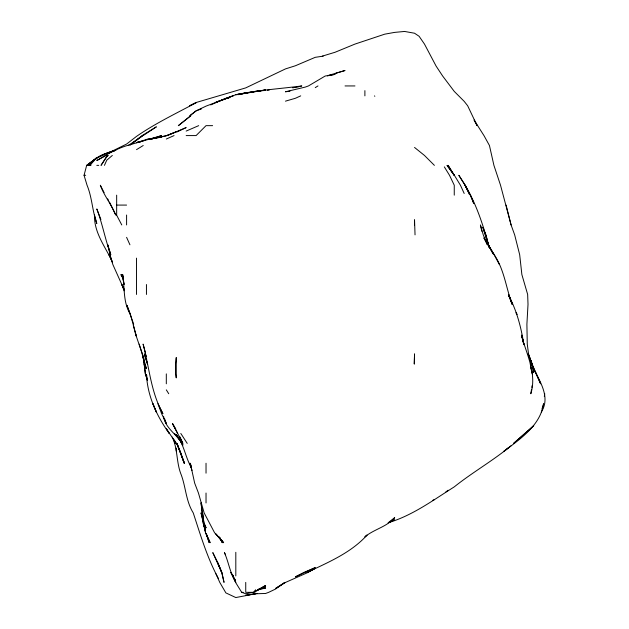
<?xml version="1.0" encoding="UTF-8"?>
<svg xmlns="http://www.w3.org/2000/svg" width="629" height="629" viewBox="0 0 629 629"><rect width="100%" height="100%" fill="white"/><g stroke="black" fill="none" stroke-linecap="round" stroke-linejoin="round"><path stroke-width="0.94" d="M531.536 389.225L530.821 393.738C536.859 374.357 527.126 355.165 521.779 336.743M531.827 387.417L532.11 385.616M112.206 261.349C105.004 246.458 93.957 232.408 94.492 215.016L96.803 223.484C92.274 211.029 92.141 197.482 87.046 185.225L84.05 175.294L86.676 165.364L96.803 158.209L86.873 165.364C95.199 158.091 105.004 152.871 115.76 150.276L106.733 153.688L109.438 152.981M541.954 409.086L543.613 403.669C540.311 425.519 520.277 438.924 503.9 451.292L508.484 447.644M104.438 165.364L106.733 160.23L112.339 155.442M541.333 411.987C551.476 396.081 538.078 379.334 531.977 364.71M255.673 591.001L254.926 592.321L245.742 592.321L245.742 582.391M255.673 589.782L253.416 592.321L245.742 593.776L241.701 592.321L235.812 582.808L232.761 575.173M90.977 165.364L89.027 165.364L96.803 157.517L89.971 165.364C95.238 155.622 106.128 153.397 115.76 150.276M89.027 165.364L96.803 157.69L87.683 165.364L93.768 160.985M366.904 535.255C350.73 553.025 328.22 562.326 307.007 572.461L315.247 568.278L307.966 572.461L285.456 582.454L275.526 588.5L284.882 582.391L275.526 589.066L268.701 592.321L265.603 593.477L255.673 593.76L245.742 595.286L255.673 593.76M366.904 535.098L364.891 536.859C374.098 529.154 386.717 526.976 394.682 517.636L388.093 522.817L394.682 519.869L389.382 522.078M510.992 445.804C493.026 460.719 472.513 472.277 454.256 486.877C433.271 500.071 412.789 515.324 388.793 522.565M143.176 135.581L156.377 126.822L142.115 135.581L130.25 144.945L142.869 135.581L128.285 145.511M445.867 491.909L448.155 490.235M315.247 87.635L317.975 85.937M136.524 149.647L143.223 145.511M255.673 591.512L265.603 585.465L257.324 590.081M198.693 125.651L186.168 131.076M106.733 155.174L96.803 160.537C106.317 154.805 115.885 149.034 126.594 145.739L161.661 135.581L150.064 139.363L151.864 139.001M302.958 572.901L295.386 576.872L315.247 567.602L303.799 572.461M106.733 153.814L126.594 144.049L136.524 136.383C155.261 123.402 176.049 113.511 196.099 102.724L189.62 105.79L196.099 102.519L245.742 87.887L285.456 68.915L295.386 65.762L315.247 57.325L323.18 56.146M96.803 157.997L105.137 154.27M210.715 104.933L225.882 98.281L233.147 95.867L206.029 106.128L196.099 110.83L189.84 115.72L196.099 110.901L201.508 108.88M177.064 131.925L186.168 127.577L167.062 135.581L176.238 131.854L166.308 135.675L153.673 138.6M300.709 95.867L295.386 98.281L285.456 101.159M166.308 139.033L174.06 135.581M432.705 500.354L434.395 499.607M225.882 98.847L215.951 102.205L235.812 94.72L265.603 89.916L237.62 94.657L245.742 92.919L238.517 94.657M256.498 590.647L265.603 586.676L258.377 589.302M327.465 75.716L345.03 70.511L336.004 73.161M161.795 137.169L146.447 139.449L136.524 142.689L141.038 141.564M322.292 56.146L335.108 52.246L354.96 44.085L384.751 34.163L394.682 32.386L404.604 31.45L414.535 33.227L419.103 36.285L424.465 44.061L436.094 66.076L442.643 76.007L454.256 91.402L464.186 101.355L467.685 105.79L477.112 125.651L474.109 120.053L484.039 135.722L489.448 145.511L493.922 165.364L500.527 185.225L511.078 224.946L514.664 234.869L519.68 254.729L521.873 274.59L527.652 294.451L528.014 304.373L526.898 324.234L527.259 344.094L528.557 354.025L532.016 363.947L540.618 383.808L534.972 371.314M295.386 87.628L301.794 85.937C279.85 88.815 257.583 90.183 235.812 94.72L255.673 91.299L264.699 90.474M257.489 593.406L235.812 597.55L225.882 592.903L219.765 582.391L215.951 573.774M142.838 141.069L136.524 142.563L142.838 141.093M257.473 589.884L265.603 588.076L261.09 588.72M166.308 135.872L146.447 139.449M327.56 75.818L335.108 74.348L325.177 76.03L308.454 85.937L305.317 87.077L285.456 91.787L289.969 91.166M292.682 87.73L295.386 87.376L292.682 87.698M267.404 90.23L269.212 90.073M345.03 85.937L354.96 85.937M212.618 125.651L206.029 125.651L196.099 135.581L186.168 135.581M96.803 165.364L98.722 165.364M84.05 175.294L85.693 175.294M116.664 205.085L126.594 205.085M241.701 592.321L243.148 592.321M414.535 147.445L424.465 155.442L434.395 165.364M174.532 433.452L176.238 435.465M187.23 443.382L180.806 433.452M176.788 436.188L182.261 443.382M181.852 443.382L182.811 445.01C177.645 434.584 165.081 428.538 163.595 416.304M454.256 175.137L447.046 165.364L454.256 175.294L448.084 165.364L454.185 175.294M218.719 536.568L223.138 542.678L215.951 534.005L223.657 542.678L214.575 532.747L204.142 512.887L198.45 493.026L194.66 483.103L190.312 463.243L191.475 467.756M233.037 575.653L230.819 572.461L235.395 581.275M218.585 536.568L222.792 542.678L221.424 540.193M374.514 95.867L374.821 96.316M122.97 277.68L120.902 274.59L123.536 279.551M481.798 231.26L480.43 224.946L483.253 234.869L487.389 244.799L484.039 238.006L494.213 254.729C504.309 269.707 506.046 287.823 512.132 304.373L508.578 294.451L512.509 304.373L508.523 295.276C516.7 310.451 521.111 327.135 523.76 344.094L521.661 335.068L523.76 343.827L522.479 339.432M166.308 389.854L168.729 393.738M444.326 166.882L449.515 175.294L454.256 185.225L454.256 195.155M454.366 175.294L460.428 185.225L464.186 193.473M218.357 578.405C207.169 557.766 200.549 535.09 193.229 512.887C185.634 500.7 185.87 486.107 180.594 473.173C176.34 461.466 177.669 448.438 172.283 437.069M179.886 436.762L182.89 443.382L172.48 423.529L175.766 429.064M484.039 238.006L493.969 254.36L499.434 264.66M177.637 433.452L172.48 423.529M107.638 198.843L108.534 200.407M109.438 201.964L115.72 215.016C111.475 204.598 104.17 195.839 100.333 185.225L104.115 192.671M182.929 444.986L176.238 434.419C183.975 444.223 185.28 457.024 191.389 467.756M488.002 244.799L493.183 253.904L488.419 244.799L485.777 235.773M174.917 440.905L176.238 443.382L166.308 428.703L169.256 433.452C156.77 416.154 147.453 395.948 146.447 374.365L146.887 376.252M116.664 215.22L121.767 224.946M124.039 289.482L112.905 264.66L109.729 254.729L111.506 259.242M225.52 554.723L224.427 552.608C228.744 562.389 230.057 573.231 235.812 582.391L232.809 575.173M217.768 562.53L212.799 552.608L221.722 572.461L224.034 582.391L221.888 572.461L217.618 562.53L221.722 572.461L218.129 563.435M219.788 537.709L222.265 542.678L219.843 537.709M472.521 200.808L473.716 203.23M124.204 289.482L121.814 284.52L124.18 290.834M108.88 254.729L112.442 262.175M469.336 194.33L465.02 185.225C476.444 204.173 483.3 225.331 488.914 246.607M531.867 364.749L533.321 367.957M484.039 230.552L485.981 234.869L489.165 247.512M126.594 237.337L129.936 244.799M173.085 438.421L175.232 443.382L173.557 438.869M180.955 453.312L176.678 443.382L184.494 463.243L177.016 443.382L184.14 463.243L181.238 454.217M473.739 203.151L470.406 195.155L473.102 201.791M122.804 276.39L122.057 274.59L124.086 284.52L122.679 274.59C124.841 287.925 122.891 302.266 130.368 314.303L126.932 305.277L133.694 324.234M488.599 245.703L489.331 247.512M147.516 380.254L145.299 373.878L143.302 356.729M191.538 467.756L189.738 463.243L192.026 470.461M130.376 314.303L136.524 336.554L135.573 334.164L142.335 354.025L146.447 368.688L144.584 363.947L142.311 354.025L139.19 344.094M484.039 231.087L488.23 244.799M489.472 247.512L488.426 244.799L488.882 246.607M205.321 530.035L201.036 512.887L205.565 532.747L210.149 542.678L206.029 533.502L209.182 542.678L206.359 533.651M482.828 227.344L483.74 229.75M146.447 376.449L147.383 378.902M234.507 578.578L235.49 581.204M482.828 227.399L483.74 229.852M234.507 578.641L235.49 581.29M531.607 363.051L528.297 354.025L533.691 368.924L531.937 363.947M100.915 219.529L96.803 208.954C102.488 223.861 105.224 239.743 110.798 254.729L107.787 244.799L110.106 254.729L109.462 250.216M484.039 230.67L485.517 234.869M164.712 419.016L166.308 423.529L161.59 413.599L157.934 403.669L162.903 413.599C150.866 392.394 149.309 367.328 143.097 344.094L145.503 353.121M531.002 362.147L528.785 355.825L530.892 362.147M147.39 380.262L145.433 373.878L144.206 363.947L144.977 368.46M205.251 529.917L203.175 522.817L205.251 530.035M511.078 224.946L506.101 205.085M530.664 367.564L532.393 373.878L530.255 363.947M133.309 325.138L135.581 334.164M144.584 363.947L142.335 354.025L144.639 363.947L144.072 360.338M203.426 522.817L201.052 502.956L203.426 522.817L205.565 532.747M145.92 354.858L146.274 356.525M145.291 370.269L145.598 372.077M143.498 356.729L143.782 358.538M143.436 356.729L143.679 358.538M143.923 360.338L144.411 363.947L144.183 360.338M415.038 234.869L414.535 219.765L414.535 224.946M364.891 90.631L364.891 95.867M235.812 552.301L235.812 575.92M206.029 463.243L206.029 473.173M206.029 493.026L206.029 502.956M176.238 448.1L176.238 450.93M166.308 373.878L166.308 383.808M146.447 284.52L146.447 294.451M136.524 258.118L136.524 294.451M126.594 215.016L126.594 224.946M116.664 195.155L116.664 215.016M414.535 354.025L414.267 363.947L414.535 354.025M544.651 393.738L544.368 396.443L544.698 393.738M176.238 357.681L175.554 363.947L175.577 373.878L176.238 377.887L176.238 357.681M106.733 156.495L101.025 165.364L106.733 156.7L108.18 155.442L106.733 156.495M533.691 425.723L513.83 443.186L533.691 425.723M190.791 115.72L178.361 125.651L190.791 115.72M229.247 97.652L226.723 98.549L229.247 97.652M156.377 137.775L150.064 139.347L156.377 137.775M464.98 185.225L458.832 175.294L465.318 185.225L470.319 195.155L464.98 185.225M516.975 314.303L516.079 312.723L516.944 314.303M206.029 527.715L203.906 522.817L202.554 512.887L203.906 522.817L206.029 527.715M532.134 363.947L528.03 354.025L532.118 363.947L533.691 372.612L532.134 363.947M156.377 412.144L152.902 403.669L156.377 412.144M147.461 363.947L144.34 354.025L147.461 363.947M523.76 344.645L523.619 344.094L523.76 344.645"/></g></svg>
